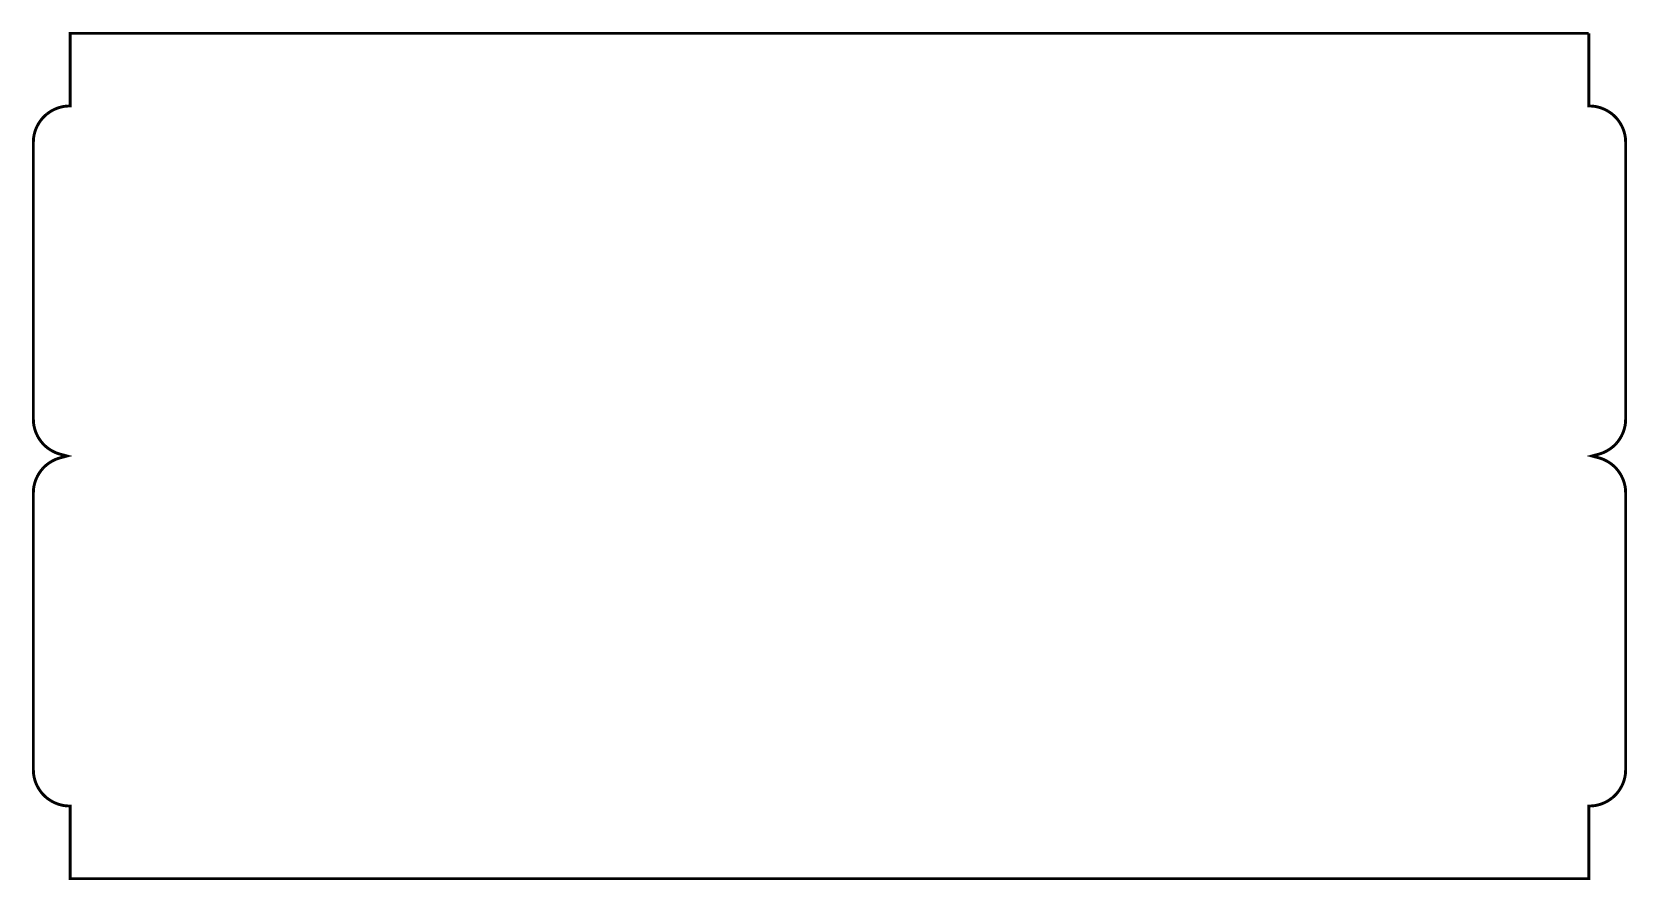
# Model space of a CAD drawing. Extents: x 95 to 205, y 121 to 179.
import ezdxf

# ---------------------------------------------------------------- set-up
doc = ezdxf.new("R2010")
doc.units = 0
doc.layers.add('098811-1ROU1_GBR', color=4, linetype='CONTINUOUS')

msp = doc.modelspace()

# ---------------------------------------------------------------- linework, layer by layer
at = {"layer": '098811-1ROU1_GBR', "const_width": 0.2}
for points in [[(97.589798, 174.087434), (97.777528, 174.093708), (97.777528, 179.092454), (202.222456, 179.092454)], [(202.222456, 179.092454), (202.222456, 174.093682), (202.410212, 174.087434)], [(95.865646, 173.249108), (95.97075, 173.359242), (96.080884, 173.464348), (96.195946, 173.559394)], [(96.994218, 173.97984), (97.141894, 174.01987)], [(202.858116, 174.01987), (203.005792, 173.97984), (203.14826, 173.929828)], [(203.553772, 173.732088), (203.681406, 173.649514), (203.804062, 173.559394), (203.9191, 173.464348), (204.029234, 173.359242), (204.13434, 173.249108), (204.229386, 173.134046)], [(95.310122, 172.188124), (95.350178, 172.3358), (95.400164, 172.478268), (95.457722, 172.615936), (95.525336, 172.75368)], [(204.474648, 172.75363), (204.542288, 172.615886), (204.599844, 172.478242), (204.649832, 172.335774), (204.689862, 172.188098)], [(96.994192, 149.849814), (97.547988, 150.000004), (96.994192, 150.150196), (96.851724, 150.200182), (96.714056, 150.257738), (96.576312, 150.325354), (96.446214, 150.397922), (96.318578, 150.480496), (96.195922, 150.570616), (96.080884, 150.665662), (95.97075, 150.770768), (95.865646, 150.880902), (95.770598, 150.995964), (95.68048, 151.118596), (95.59793, 151.24618), (95.525336, 151.37638), (95.457696, 151.514124), (95.40014, 151.651766), (95.350152, 151.794236), (95.310122, 151.941912), (95.27756, 152.089688), (95.25508, 152.236982), (95.242558, 152.389814), (95.237528, 152.540614), (95.237528, 171.58942), (95.242558, 171.74022)], [(204.757426, 171.740196), (204.762456, 171.589396), (204.762456, 152.54059), (204.757426, 152.38979)], [(204.689862, 151.941886), (204.649832, 151.79421), (204.59982, 151.651742), (204.542264, 151.514074), (204.474648, 151.37633)], [(204.13434, 150.880902), (204.029234, 150.770768), (203.9191, 150.665662), (203.804038, 150.570616)], [(95.865646, 149.119108), (95.97075, 149.229242), (96.080884, 149.334348), (96.195946, 149.429394)], [(203.005766, 150.15017), (202.45202, 150.000004), (203.005792, 149.84984), (203.14826, 149.799828), (203.285928, 149.742272), (203.423672, 149.674656), (203.553772, 149.602088), (203.681406, 149.519514), (203.804062, 149.429394), (203.9191, 149.334348), (204.029234, 149.229242), (204.13434, 149.119108), (204.229386, 149.004046), (204.319506, 148.881414), (204.402056, 148.75383), (204.474648, 148.62363), (204.542288, 148.485886), (204.599844, 148.348242), (204.649832, 148.205774), (204.689862, 148.058098), (204.722426, 147.910322), (204.744904, 147.763026), (204.757426, 147.610196), (204.762456, 147.459396), (204.762456, 128.41059), (204.757426, 128.25979)], [(95.310122, 148.058124), (95.350178, 148.2058), (95.400164, 148.348268), (95.457722, 148.485936), (95.525336, 148.62368)], [(95.242558, 128.259814), (95.237528, 128.410614), (95.237528, 147.45942), (95.242558, 147.61022)], [(95.525336, 127.24638), (95.457696, 127.384124), (95.40014, 127.521766), (95.350152, 127.664236), (95.310122, 127.81191)], [(204.689862, 127.811886), (204.649832, 127.66421), (204.59982, 127.521742), (204.542264, 127.384074), (204.474648, 127.24633)], [(96.446214, 126.267922), (96.318578, 126.350496), (96.195922, 126.440616), (96.080884, 126.535662), (95.97075, 126.640768), (95.865646, 126.750902), (95.770598, 126.865964)], [(204.13434, 126.750902), (204.029234, 126.640768), (203.9191, 126.535662), (203.804038, 126.440616)], [(97.141868, 125.98014), (96.994192, 126.020196), (96.851724, 126.070182)], [(202.410188, 125.912576), (202.222456, 125.906302), (202.222456, 120.90753), (97.777528, 120.90753), (97.777528, 125.906326), (97.589772, 125.912576)], [(203.005766, 126.02017), (202.85809, 125.98014)]]:
    msp.add_lwpolyline(points, dxfattribs=at)
for points in [[(96.994218, 173.97984, 0.0896252), (96.19594, 173.5594)], [(97.589798, 174.087434, 0.050838), (97.141892, 174.019874)], [(202.858116, 174.01987, 0.0508424), (202.410212, 174.087434)], [(203.553772, 173.732088, 0.0418511), (203.148262, 173.929834)], [(95.310122, 172.188124, 0.0508424), (95.242558, 171.74022)], [(95.865646, 173.249108, 0.0602241), (95.52535, 172.75367)], [(204.474648, 172.75363, 0.0466805), (204.22938, 173.134042)], [(204.757426, 171.740196, 0.0508375), (204.689866, 172.188098)], [(204.13434, 150.880902, 0.0602235), (204.474632, 151.376336)], [(204.689862, 151.941886, 0.0508424), (204.757426, 152.38979)], [(203.005766, 150.15017, 0.0896243), (203.804046, 150.570604)], [(96.994192, 149.849814, 0.0896241), (96.19595, 149.429386)], [(95.310122, 148.058124, 0.0508424), (95.242558, 147.61022)], [(95.865646, 149.119108, 0.0602241), (95.52535, 148.62367)], [(95.242558, 128.259814, 0.0508379), (95.310116, 127.811908)], [(95.525336, 127.24638, 0.0466809), (95.770604, 126.865968)], [(204.13434, 126.750902, 0.0602235), (204.474632, 127.246336)], [(204.689862, 127.811886, 0.0508424), (204.757426, 128.25979)], [(96.446214, 126.267922, 0.0418507), (96.85172, 126.070176)], [(203.005766, 126.02017, 0.0896252), (203.804044, 126.440608)], [(97.141868, 125.98014, 0.050843), (97.589772, 125.912576)], [(202.410188, 125.912576, 0.0508375), (202.85809, 125.980134)]]:
    msp.add_lwpolyline(points, format="xyb", dxfattribs=at)

doc.saveas('drawing.dxf')
